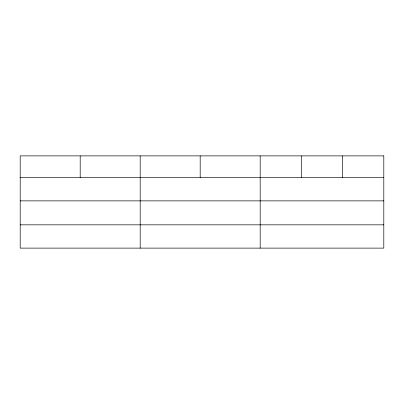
<?xml version="1.0" encoding="UTF-8"?>
<svg xmlns="http://www.w3.org/2000/svg" width="404" height="404" viewBox="0 0 404 404"><rect width="100%" height="100%" fill="white"/><g stroke="black" fill="none" stroke-linecap="round" stroke-linejoin="round"><path stroke-width="0.61" d="M20.2 177.598L383.8 177.598M20.2 200.869L383.8 200.869M20.2 224.841L383.8 224.841M342.592 155.883L342.592 177.598M301.384 155.883L301.384 177.598M260.176 155.883L260.176 248.117M200.182 155.883L200.182 177.598M140.188 155.883L140.188 248.117M80.194 155.883L80.194 177.598M383.8 155.883L20.2 155.883L20.2 248.117L383.8 248.117L383.8 155.883"/></g></svg>
